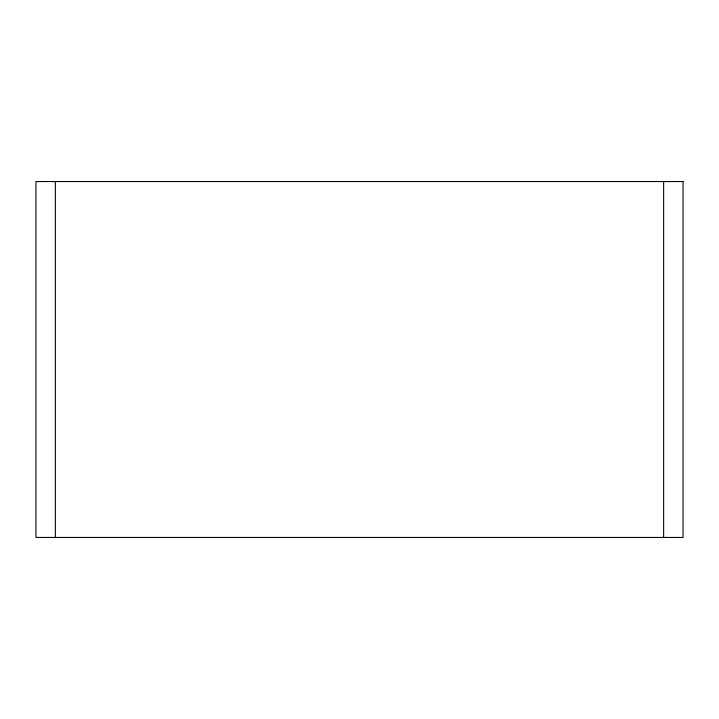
<?xml version="1.0" encoding="UTF-8"?>
<svg xmlns="http://www.w3.org/2000/svg" width="719" height="719" viewBox="0 0 719 719"><rect width="100%" height="100%" fill="white"/><g stroke="black" fill="none" stroke-linecap="round" stroke-linejoin="round"><path stroke-width="1.08" d="M663.637 181.548L663.637 537.452M55.363 181.548L55.363 537.452M683.05 181.548L35.95 181.548L35.95 537.452L683.05 537.452L683.05 181.548"/></g></svg>
